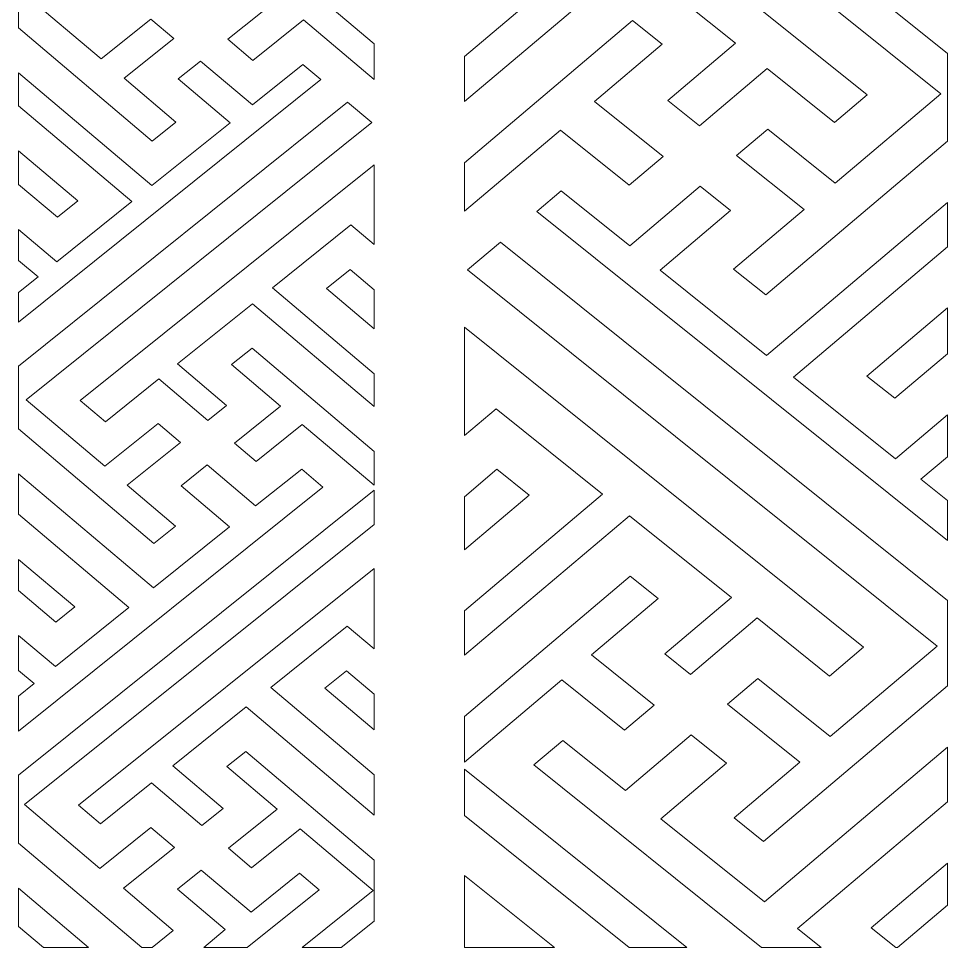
# Model space of a CAD drawing. Header units: centimetres. Extents: x -42.4 to 42.4, y -38.3 to 38.3.
# Drawn here: x 1.9 to 42.41, y -37.75 to 2.77 of the extents above; entities that cross this region are included whole.
import ezdxf

# ---------------------------------------------------------------- set-up
doc = ezdxf.new("R2010")
doc.units = ezdxf.units.CM
doc.header["$MEASUREMENT"] = 0
doc.layers.add('layer 1', color=7, linetype='Continuous')

msp = doc.modelspace()

# ---------------------------------------------------------------- linework, layer by layer
at = {"layer": 'layer 1', "color": 242, "lineweight": 9}
for points, knots in [([(42.40592, 1.25689), (42.40592, 1.25689), (32.66261, 9.07432), (32.66261, 9.07432), (32.66261, 9.07432), (32.66261, 9.07432), (21.3495, 18.15121), (21.3495, 18.15121), (21.3495, 18.15121), (21.3495, 18.15121), (21.3495, 16.14836), (21.3495, 16.14836), (21.3495, 16.14836), (21.3495, 16.14836), (25.94896, 12.45806), (25.94896, 12.45806), (25.94896, 12.45806), (25.94896, 12.45806), (42.11282, -0.51081), (42.11282, -0.51081), (42.11282, -0.51081), (42.11282, -0.51081), (37.51572, -4.40297), (37.51572, -4.40297), (37.51572, -4.40297), (37.51572, -4.40297), (34.57678, -2.04497), (34.57678, -2.04497), (34.57678, -2.04497), (34.57678, -2.04497), (33.21388, -3.19886), (33.21388, -3.19886), (33.21388, -3.19886), (33.21388, -3.19886), (36.15283, -5.55687), (36.15283, -5.55687), (36.15283, -5.55687), (36.15283, -5.55687), (33.0816, -8.15711), (33.0816, -8.15711), (33.0816, -8.15711), (33.0816, -8.15711), (34.48377, -9.28214), (34.48377, -9.28214), (34.48377, -9.28214), (34.48377, -9.28214), (42.40592, -2.57478), (42.40592, -2.57478), (42.40592, -2.57478), (42.40592, -2.57478), (42.40592, 1.25689), (42.40592, 1.25689)], [0, 0, 0, 0, 0.07142857, 0.07142857, 0.07142857, 0.07142857, 0.14285714, 0.14285714, 0.14285714, 0.14285714, 0.21428571, 0.21428571, 0.21428571, 0.21428571, 0.28571429, 0.28571429, 0.28571429, 0.28571429, 0.35714286, 0.35714286, 0.35714286, 0.35714286, 0.42857143, 0.42857143, 0.42857143, 0.42857143, 0.5, 0.5, 0.5, 0.5, 0.57142857, 0.57142857, 0.57142857, 0.57142857, 0.64285714, 0.64285714, 0.64285714, 0.64285714, 0.71428571, 0.71428571, 0.71428571, 0.71428571, 0.78571429, 0.78571429, 0.78571429, 0.78571429, 0.85714286, 0.85714286, 0.85714286, 0.85714286, 1, 1, 1, 1]), ([(1.90298, 5.18586), (1.90298, 5.18586), (9.07525, 10.94033), (9.07525, 10.94033), (9.07525, 10.94033), (9.07525, 10.94033), (17.40308, 17.62191), (17.40308, 17.62191), (17.40308, 17.62191), (17.40308, 17.62191), (17.40308, 16.14759), (17.40308, 16.14759), (17.40308, 16.14759), (17.40308, 16.14759), (14.01732, 13.43113), (14.01732, 13.43113), (14.01732, 13.43113), (14.01732, 13.43113), (2.11874, 3.88464), (2.11874, 3.88464), (2.11874, 3.88464), (2.11874, 3.88464), (5.50277, 1.01959), (5.50277, 1.01959), (5.50277, 1.01959), (5.50277, 1.01959), (7.66619, 2.75533), (7.66619, 2.75533), (7.66619, 2.75533), (7.66619, 2.75533), (8.66945, 1.90594), (8.66945, 1.90594), (8.66945, 1.90594), (8.66945, 1.90594), (6.50602, 0.17019), (6.50602, 0.17019), (6.50602, 0.17019), (6.50602, 0.17019), (8.76682, -1.74387), (8.76682, -1.74387), (8.76682, -1.74387), (8.76682, -1.74387), (7.73465, -2.57201), (7.73465, -2.57201), (7.73465, -2.57201), (7.73465, -2.57201), (1.90298, 2.36533), (1.90298, 2.36533), (1.90298, 2.36533), (1.90298, 2.36533), (1.90298, 5.18586), (1.90298, 5.18586)], [0, 0, 0, 0, 0.07142857, 0.07142857, 0.07142857, 0.07142857, 0.14285714, 0.14285714, 0.14285714, 0.14285714, 0.21428571, 0.21428571, 0.21428571, 0.21428571, 0.28571429, 0.28571429, 0.28571429, 0.28571429, 0.35714286, 0.35714286, 0.35714286, 0.35714286, 0.42857143, 0.42857143, 0.42857143, 0.42857143, 0.5, 0.5, 0.5, 0.5, 0.57142857, 0.57142857, 0.57142857, 0.57142857, 0.64285714, 0.64285714, 0.64285714, 0.64285714, 0.71428571, 0.71428571, 0.71428571, 0.71428571, 0.78571429, 0.78571429, 0.78571429, 0.78571429, 0.85714286, 0.85714286, 0.85714286, 0.85714286, 1, 1, 1, 1]), ([(21.34964, -0.84915), (21.34964, -0.84915), (28.64453, 5.32719), (28.64453, 5.32719), (28.64453, 5.32719), (28.64453, 5.32719), (33.1645, 1.70065), (33.1645, 1.70065), (33.1645, 1.70065), (33.1645, 1.70065), (30.21732, -0.7946), (30.21732, -0.7946), (30.21732, -0.7946), (30.21732, -0.7946), (31.59473, -1.89975), (31.59473, -1.89975), (31.59473, -1.89975), (31.59473, -1.89975), (34.5419, 0.59552), (34.5419, 0.59552), (34.5419, 0.59552), (34.5419, 0.59552), (37.48086, -1.7625), (37.48086, -1.7625), (37.48086, -1.7625), (37.48086, -1.7625), (38.90934, -0.55304), (38.90934, -0.55304), (38.90934, -0.55304), (38.90934, -0.55304), (28.93049, 7.45333), (28.93049, 7.45333), (28.93049, 7.45333), (28.93049, 7.45333), (21.3495, 13.53583), (21.3495, 13.53583), (21.3495, 13.53583), (21.3495, 13.53583), (21.34964, 11.18011), (21.34964, 11.18011), (21.34964, 11.18011), (21.34964, 11.18011), (21.70396, 10.89583), (21.70396, 10.89583), (21.70396, 10.89583), (21.70396, 10.89583), (21.45127, 10.68186), (21.45127, 10.68186), (21.45127, 10.68186), (21.45127, 10.68186), (21.34964, 10.59582), (21.34964, 10.59582), (21.34964, 10.59582), (21.34964, 10.59582), (21.34964, 8.65632), (21.34964, 8.65632), (21.34964, 8.65632), (21.34964, 8.65632), (22.88008, 9.95219), (22.88008, 9.95219), (22.88008, 9.95219), (22.88008, 9.95219), (27.44625, 6.28859), (27.44625, 6.28859), (27.44625, 6.28859), (27.44625, 6.28859), (21.3495, 1.12676), (21.3495, 1.12676), (21.3495, 1.12676), (21.3495, 1.12676), (21.34964, -0.84915), (21.34964, -0.84915)], [0, 0, 0, 0, 0.05263158, 0.05263158, 0.05263158, 0.05263158, 0.10526316, 0.10526316, 0.10526316, 0.10526316, 0.15789474, 0.15789474, 0.15789474, 0.15789474, 0.21052632, 0.21052632, 0.21052632, 0.21052632, 0.26315789, 0.26315789, 0.26315789, 0.26315789, 0.31578947, 0.31578947, 0.31578947, 0.31578947, 0.36842105, 0.36842105, 0.36842105, 0.36842105, 0.42105263, 0.42105263, 0.42105263, 0.42105263, 0.47368421, 0.47368421, 0.47368421, 0.47368421, 0.52631579, 0.52631579, 0.52631579, 0.52631579, 0.57894737, 0.57894737, 0.57894737, 0.57894737, 0.63157895, 0.63157895, 0.63157895, 0.63157895, 0.68421053, 0.68421053, 0.68421053, 0.68421053, 0.73684211, 0.73684211, 0.73684211, 0.73684211, 0.78947368, 0.78947368, 0.78947368, 0.78947368, 0.84210526, 0.84210526, 0.84210526, 0.84210526, 0.89473684, 0.89473684, 0.89473684, 0.89473684, 1, 1, 1, 1]), ([(17.40298, 0.11446), (17.40298, 0.11446), (14.32799, 2.71796), (14.32799, 2.71796), (14.32799, 2.71796), (14.32799, 2.71796), (12.12212, 0.94819), (12.12212, 0.94819), (12.12212, 0.94819), (12.12212, 0.94819), (11.02759, 1.87486), (11.02759, 1.87486), (11.02759, 1.87486), (11.02759, 1.87486), (13.23343, 3.64467), (13.23343, 3.64467), (13.23343, 3.64467), (13.23343, 3.64467), (11.06395, 5.48142), (11.06395, 5.48142), (11.06395, 5.48142), (11.06395, 5.48142), (12.0074, 6.23837), (12.0074, 6.23837), (12.0074, 6.23837), (12.0074, 6.23837), (17.40298, 1.67026), (17.40298, 1.67026), (17.40298, 1.67026), (17.40298, 1.67026), (17.40298, 0.11446), (17.40298, 0.11446)], [0, 0, 0, 0, 0.11111111, 0.11111111, 0.11111111, 0.11111111, 0.22222222, 0.22222222, 0.22222222, 0.22222222, 0.33333333, 0.33333333, 0.33333333, 0.33333333, 0.44444444, 0.44444444, 0.44444444, 0.44444444, 0.55555556, 0.55555556, 0.55555556, 0.55555556, 0.66666667, 0.66666667, 0.66666667, 0.66666667, 0.77777778, 0.77777778, 0.77777778, 0.77777778, 1, 1, 1, 1]), ([(21.34964, -5.63258), (21.34964, -5.63258), (25.52692, -2.09574), (25.52692, -2.09574), (25.52692, -2.09574), (25.52692, -2.09574), (28.52353, -4.49996), (28.52353, -4.49996), (28.52353, -4.49996), (28.52353, -4.49996), (30.01041, -3.24108), (30.01041, -3.24108), (30.01041, -3.24108), (30.01041, -3.24108), (27.01385, -0.83681), (27.01385, -0.83681), (27.01385, -0.83681), (27.01385, -0.83681), (29.96102, 1.65841), (29.96102, 1.65841), (29.96102, 1.65841), (29.96102, 1.65841), (28.67937, 2.68672), (28.67937, 2.68672), (28.67937, 2.68672), (28.67937, 2.68672), (21.34964, -3.51903), (21.34964, -3.51903), (21.34964, -3.51903), (21.34964, -3.51903), (21.34964, -5.63258), (21.34964, -5.63258)], [0, 0, 0, 0, 0.11111111, 0.11111111, 0.11111111, 0.11111111, 0.22222222, 0.22222222, 0.22222222, 0.22222222, 0.33333333, 0.33333333, 0.33333333, 0.33333333, 0.44444444, 0.44444444, 0.44444444, 0.44444444, 0.55555556, 0.55555556, 0.55555556, 0.55555556, 0.66666667, 0.66666667, 0.66666667, 0.66666667, 0.77777778, 0.77777778, 0.77777778, 0.77777778, 1, 1, 1, 1]), ([(1.90298, 0.39995), (1.90298, 0.39995), (7.70904, -4.51568), (7.70904, -4.51568), (7.70904, -4.51568), (7.70904, -4.51568), (11.125, -1.77498), (11.125, -1.77498), (11.125, -1.77498), (11.125, -1.77498), (8.86418, 0.13911), (8.86418, 0.13911), (8.86418, 0.13911), (8.86418, 0.13911), (9.83569, 0.91857), (9.83569, 0.91857), (9.83569, 0.91857), (9.83569, 0.91857), (12.0965, -0.99551), (12.0965, -0.99551), (12.0965, -0.99551), (12.0965, -0.99551), (14.30235, 0.77428), (14.30235, 0.77428), (14.30235, 0.77428), (14.30235, 0.77428), (15.08555, 0.11118), (15.08555, 0.11118), (15.08555, 0.11118), (15.08555, 0.11118), (1.90298, -10.46543), (1.90298, -10.46543), (1.90298, -10.46543), (1.90298, -10.46543), (1.90298, -9.17398), (1.90298, -9.17398), (1.90298, -9.17398), (1.90298, -9.17398), (2.75151, -8.4932), (2.75151, -8.4932), (2.75151, -8.4932), (2.75151, -8.4932), (1.90298, -7.7748), (1.90298, -7.7748), (1.90298, -7.7748), (1.90298, -7.7748), (1.90298, -6.42696), (1.90298, -6.42696), (1.90298, -6.42696), (1.90298, -6.42696), (3.56889, -7.83739), (3.56889, -7.83739), (3.56889, -7.83739), (3.56889, -7.83739), (6.8442, -5.20956), (6.8442, -5.20956), (6.8442, -5.20956), (6.8442, -5.20956), (1.90298, -1.02614), (1.90298, -1.02614), (1.90298, -1.02614), (1.90298, -1.02614), (1.90298, 0.39995), (1.90298, 0.39995)], [0, 0, 0, 0, 0.05882353, 0.05882353, 0.05882353, 0.05882353, 0.11764706, 0.11764706, 0.11764706, 0.11764706, 0.17647059, 0.17647059, 0.17647059, 0.17647059, 0.23529412, 0.23529412, 0.23529412, 0.23529412, 0.29411765, 0.29411765, 0.29411765, 0.29411765, 0.35294118, 0.35294118, 0.35294118, 0.35294118, 0.41176471, 0.41176471, 0.41176471, 0.41176471, 0.47058824, 0.47058824, 0.47058824, 0.47058824, 0.52941176, 0.52941176, 0.52941176, 0.52941176, 0.58823529, 0.58823529, 0.58823529, 0.58823529, 0.64705882, 0.64705882, 0.64705882, 0.64705882, 0.70588235, 0.70588235, 0.70588235, 0.70588235, 0.76470588, 0.76470588, 0.76470588, 0.76470588, 0.82352941, 0.82352941, 0.82352941, 0.82352941, 0.88235294, 0.88235294, 0.88235294, 0.88235294, 1, 1, 1, 1]), ([(1.90298, -12.38854), (1.90298, -12.38854), (16.25183, -0.87622), (16.25183, -0.87622), (16.25183, -0.87622), (16.25183, -0.87622), (17.30368, -1.76676), (17.30368, -1.76676), (17.30368, -1.76676), (17.30368, -1.76676), (2.23573, -13.85608), (2.23573, -13.85608), (2.23573, -13.85608), (2.23573, -13.85608), (5.66355, -16.75821), (5.66355, -16.75821), (5.66355, -16.75821), (5.66355, -16.75821), (7.98873, -14.89264), (7.98873, -14.89264), (7.98873, -14.89264), (7.98873, -14.89264), (8.9613, -15.71604), (8.9613, -15.71604), (8.9613, -15.71604), (8.9613, -15.71604), (6.63611, -17.58162), (6.63611, -17.58162), (6.63611, -17.58162), (6.63611, -17.58162), (8.74896, -19.37046), (8.74896, -19.37046), (8.74896, -19.37046), (8.74896, -19.37046), (7.80489, -20.12791), (7.80489, -20.12791), (7.80489, -20.12791), (7.80489, -20.12791), (1.90298, -15.13113), (1.90298, -15.13113), (1.90298, -15.13113), (1.90298, -15.13113), (1.90298, -12.38854), (1.90298, -12.38854)], [0, 0, 0, 0, 0.08333333, 0.08333333, 0.08333333, 0.08333333, 0.16666667, 0.16666667, 0.16666667, 0.16666667, 0.25, 0.25, 0.25, 0.25, 0.33333333, 0.33333333, 0.33333333, 0.33333333, 0.41666667, 0.41666667, 0.41666667, 0.41666667, 0.5, 0.5, 0.5, 0.5, 0.58333333, 0.58333333, 0.58333333, 0.58333333, 0.66666667, 0.66666667, 0.66666667, 0.66666667, 0.75, 0.75, 0.75, 0.75, 0.83333333, 0.83333333, 0.83333333, 0.83333333, 1, 1, 1, 1]), ([(1.90298, -2.99152), (1.90298, -2.99152), (4.48605, -5.17846), (4.48605, -5.17846), (4.48605, -5.17846), (4.48605, -5.17846), (3.59455, -5.89374), (3.59455, -5.89374), (3.59455, -5.89374), (3.59455, -5.89374), (1.90298, -4.46157), (1.90298, -4.46157), (1.90298, -4.46157), (1.90298, -4.46157), (1.90298, -2.99152), (1.90298, -2.99152)], [0, 0, 0, 0, 0.2, 0.2, 0.2, 0.2, 0.4, 0.4, 0.4, 0.4, 0.6, 0.6, 0.6, 0.6, 1, 1, 1, 1]), ([(17.40298, -14.1491), (17.40298, -14.1491), (12.10707, -9.6653), (12.10707, -9.6653), (12.10707, -9.6653), (12.10707, -9.6653), (8.83177, -12.29316), (8.83177, -12.29316), (8.83177, -12.29316), (8.83177, -12.29316), (10.97058, -14.10393), (10.97058, -14.10393), (10.97058, -14.10393), (10.97058, -14.10393), (10.15319, -14.75975), (10.15319, -14.75975), (10.15319, -14.75975), (10.15319, -14.75975), (8.01439, -12.94895), (8.01439, -12.94895), (8.01439, -12.94895), (8.01439, -12.94895), (5.68917, -14.81449), (5.68917, -14.81449), (5.68917, -14.81449), (5.68917, -14.81449), (4.5939, -13.88719), (4.5939, -13.88719), (4.5939, -13.88719), (4.5939, -13.88719), (17.40307, -3.61012), (17.40307, -3.61012), (17.40307, -3.61012), (17.40307, -3.61012), (17.40308, -7.09025), (17.40308, -7.09025), (17.40308, -7.09025), (17.40308, -7.09025), (16.38787, -6.23075), (16.38787, -6.23075), (16.38787, -6.23075), (16.38787, -6.23075), (12.97191, -8.97145), (12.97191, -8.97145), (12.97191, -8.97145), (12.97191, -8.97145), (17.40298, -12.72296), (17.40298, -12.72296), (17.40298, -12.72296), (17.40298, -12.72296), (17.40298, -14.1491), (17.40298, -14.1491)], [0, 0, 0, 0, 0.07142857, 0.07142857, 0.07142857, 0.07142857, 0.14285714, 0.14285714, 0.14285714, 0.14285714, 0.21428571, 0.21428571, 0.21428571, 0.21428571, 0.28571429, 0.28571429, 0.28571429, 0.28571429, 0.35714286, 0.35714286, 0.35714286, 0.35714286, 0.42857143, 0.42857143, 0.42857143, 0.42857143, 0.5, 0.5, 0.5, 0.5, 0.57142857, 0.57142857, 0.57142857, 0.57142857, 0.64285714, 0.64285714, 0.64285714, 0.64285714, 0.71428571, 0.71428571, 0.71428571, 0.71428571, 0.78571429, 0.78571429, 0.78571429, 0.78571429, 0.85714286, 0.85714286, 0.85714286, 0.85714286, 1, 1, 1, 1]), ([(42.40592, -5.24474), (42.40592, -5.24474), (34.51856, -11.92261), (34.51856, -11.92261), (34.51856, -11.92261), (34.51856, -11.92261), (29.87809, -8.19938), (29.87809, -8.19938), (29.87809, -8.19938), (29.87809, -8.19938), (32.94934, -5.59909), (32.94934, -5.59909), (32.94934, -5.59909), (32.94934, -5.59909), (31.62957, -4.5402), (31.62957, -4.5402), (31.62957, -4.5402), (31.62957, -4.5402), (28.55833, -7.14047), (28.55833, -7.14047), (28.55833, -7.14047), (28.55833, -7.14047), (25.56175, -4.73622), (25.56175, -4.73622), (25.56175, -4.73622), (25.56175, -4.73622), (24.4978, -5.63704), (24.4978, -5.63704), (24.4978, -5.63704), (24.4978, -5.63704), (42.40592, -20.00531), (42.40592, -20.00531), (42.40592, -20.00531), (42.40592, -20.00531), (42.40592, -18.25089), (42.40592, -18.25089), (42.40592, -18.25089), (42.40592, -18.25089), (41.25322, -17.32605), (41.25322, -17.32605), (41.25322, -17.32605), (41.25322, -17.32605), (42.40592, -16.35011), (42.40592, -16.35011), (42.40592, -16.35011), (42.40592, -16.35011), (42.40592, -14.51907), (42.40592, -14.51907), (42.40592, -14.51907), (42.40592, -14.51907), (40.14283, -16.43513), (40.14283, -16.43513), (40.14283, -16.43513), (40.14283, -16.43513), (35.69342, -12.86524), (35.69342, -12.86524), (35.69342, -12.86524), (35.69342, -12.86524), (42.40592, -7.18208), (42.40592, -7.18208), (42.40592, -7.18208), (42.40592, -7.18208), (42.40592, -5.24474), (42.40592, -5.24474)], [0, 0, 0, 0, 0.05882353, 0.05882353, 0.05882353, 0.05882353, 0.11764706, 0.11764706, 0.11764706, 0.11764706, 0.17647059, 0.17647059, 0.17647059, 0.17647059, 0.23529412, 0.23529412, 0.23529412, 0.23529412, 0.29411765, 0.29411765, 0.29411765, 0.29411765, 0.35294118, 0.35294118, 0.35294118, 0.35294118, 0.41176471, 0.41176471, 0.41176471, 0.41176471, 0.47058824, 0.47058824, 0.47058824, 0.47058824, 0.52941176, 0.52941176, 0.52941176, 0.52941176, 0.58823529, 0.58823529, 0.58823529, 0.58823529, 0.64705882, 0.64705882, 0.64705882, 0.64705882, 0.70588235, 0.70588235, 0.70588235, 0.70588235, 0.76470588, 0.76470588, 0.76470588, 0.76470588, 0.82352941, 0.82352941, 0.82352941, 0.82352941, 0.88235294, 0.88235294, 0.88235294, 0.88235294, 1, 1, 1, 1]), ([(42.40592, -22.61785), (42.40592, -22.61785), (22.91344, -6.97841), (22.91344, -6.97841), (22.91344, -6.97841), (22.91344, -6.97841), (21.48454, -8.18821), (21.48454, -8.18821), (21.48454, -8.18821), (21.48454, -8.18821), (41.95389, -24.6115), (41.95389, -24.6115), (41.95389, -24.6115), (41.95389, -24.6115), (37.2973, -28.55403), (37.2973, -28.55403), (37.2973, -28.55403), (37.2973, -28.55403), (34.13861, -26.01966), (34.13861, -26.01966), (34.13861, -26.01966), (34.13861, -26.01966), (32.81741, -27.13824), (32.81741, -27.13824), (32.81741, -27.13824), (32.81741, -27.13824), (35.97611, -29.67263), (35.97611, -29.67263), (35.97611, -29.67263), (35.97611, -29.67263), (33.10586, -32.10276), (33.10586, -32.10276), (33.10586, -32.10276), (33.10586, -32.10276), (34.38836, -33.13175), (34.38836, -33.13175), (34.38836, -33.13175), (34.38836, -33.13175), (42.40592, -26.34365), (42.40592, -26.34365), (42.40592, -26.34365), (42.40592, -26.34365), (42.40592, -22.61785), (42.40592, -22.61785)], [0, 0, 0, 0, 0.08333333, 0.08333333, 0.08333333, 0.08333333, 0.16666667, 0.16666667, 0.16666667, 0.16666667, 0.25, 0.25, 0.25, 0.25, 0.33333333, 0.33333333, 0.33333333, 0.33333333, 0.41666667, 0.41666667, 0.41666667, 0.41666667, 0.5, 0.5, 0.5, 0.5, 0.58333333, 0.58333333, 0.58333333, 0.58333333, 0.66666667, 0.66666667, 0.66666667, 0.66666667, 0.75, 0.75, 0.75, 0.75, 0.83333333, 0.83333333, 0.83333333, 0.83333333, 1, 1, 1, 1]), ([(17.40309, -10.75764), (17.40309, -10.75764), (17.40308, -9.05566), (17.40308, -9.05566), (17.40308, -9.05566), (17.40308, -9.05566), (16.36223, -8.17445), (16.36223, -8.17445), (16.36223, -8.17445), (16.36223, -8.17445), (15.33007, -9.00256), (15.33007, -9.00256), (15.33007, -9.00256), (15.33007, -9.00256), (17.40309, -10.75764), (17.40309, -10.75764)], [0, 0, 0, 0, 0.2, 0.2, 0.2, 0.2, 0.4, 0.4, 0.4, 0.4, 0.6, 0.6, 0.6, 0.6, 1, 1, 1, 1]), ([(42.40592, -9.85204), (42.40592, -9.85204), (38.8969, -12.82299), (38.8969, -12.82299), (38.8969, -12.82299), (38.8969, -12.82299), (40.10798, -13.79469), (40.10798, -13.79469), (40.10798, -13.79469), (40.10798, -13.79469), (42.40592, -11.8491), (42.40592, -11.8491), (42.40592, -11.8491), (42.40592, -11.8491), (42.40592, -9.85204), (42.40592, -9.85204)], [0, 0, 0, 0, 0.2, 0.2, 0.2, 0.2, 0.4, 0.4, 0.4, 0.4, 0.6, 0.6, 0.6, 0.6, 1, 1, 1, 1]), ([(21.34964, -25.00956), (21.34964, -25.00956), (28.54397, -18.91834), (28.54397, -18.91834), (28.54397, -18.91834), (28.54397, -18.91834), (32.99337, -22.48828), (32.99337, -22.48828), (32.99337, -22.48828), (32.99337, -22.48828), (30.08786, -24.9482), (30.08786, -24.9482), (30.08786, -24.9482), (30.08786, -24.9482), (31.19826, -25.83913), (31.19826, -25.83913), (31.19826, -25.83913), (31.19826, -25.83913), (34.10376, -23.37917), (34.10376, -23.37917), (34.10376, -23.37917), (34.10376, -23.37917), (37.2625, -25.91349), (37.2625, -25.91349), (37.2625, -25.91349), (37.2625, -25.91349), (38.75039, -24.65376), (38.75039, -24.65376), (38.75039, -24.65376), (38.75039, -24.65376), (21.34952, -10.69241), (21.34952, -10.69241), (21.34952, -10.69241), (21.34952, -10.69241), (21.3495, -15.42015), (21.3495, -15.42015), (21.3495, -15.42015), (21.3495, -15.42015), (22.72864, -14.25252), (22.72864, -14.25252), (22.72864, -14.25252), (22.72864, -14.25252), (27.36911, -17.97575), (27.36911, -17.97575), (27.36911, -17.97575), (27.36911, -17.97575), (21.34964, -23.07216), (21.34964, -23.07216), (21.34964, -23.07216), (21.34964, -23.07216), (21.34964, -25.00956), (21.34964, -25.00956)], [0, 0, 0, 0, 0.07142857, 0.07142857, 0.07142857, 0.07142857, 0.14285714, 0.14285714, 0.14285714, 0.14285714, 0.21428571, 0.21428571, 0.21428571, 0.21428571, 0.28571429, 0.28571429, 0.28571429, 0.28571429, 0.35714286, 0.35714286, 0.35714286, 0.35714286, 0.42857143, 0.42857143, 0.42857143, 0.42857143, 0.5, 0.5, 0.5, 0.5, 0.57142857, 0.57142857, 0.57142857, 0.57142857, 0.64285714, 0.64285714, 0.64285714, 0.64285714, 0.71428571, 0.71428571, 0.71428571, 0.71428571, 0.78571429, 0.78571429, 0.78571429, 0.78571429, 0.85714286, 0.85714286, 0.85714286, 0.85714286, 1, 1, 1, 1]), ([(17.40308, -17.58454), (17.40308, -17.58454), (17.40308, -16.11449), (17.40308, -16.11449), (17.40308, -16.11449), (17.40308, -16.11449), (12.08142, -11.60897), (12.08142, -11.60897), (12.08142, -11.60897), (12.08142, -11.60897), (11.18992, -12.32423), (11.18992, -12.32423), (11.18992, -12.32423), (11.18992, -12.32423), (13.32874, -14.13503), (13.32874, -14.13503), (13.32874, -14.13503), (13.32874, -14.13503), (11.31944, -15.74713), (11.31944, -15.74713), (11.31944, -15.74713), (11.31944, -15.74713), (12.26606, -16.54857), (12.26606, -16.54857), (12.26606, -16.54857), (12.26606, -16.54857), (14.27535, -14.93649), (14.27535, -14.93649), (14.27535, -14.93649), (14.27535, -14.93649), (17.40308, -17.58454), (17.40308, -17.58454)], [0, 0, 0, 0, 0.11111111, 0.11111111, 0.11111111, 0.11111111, 0.22222222, 0.22222222, 0.22222222, 0.22222222, 0.33333333, 0.33333333, 0.33333333, 0.33333333, 0.44444444, 0.44444444, 0.44444444, 0.44444444, 0.55555556, 0.55555556, 0.55555556, 0.55555556, 0.66666667, 0.66666667, 0.66666667, 0.66666667, 0.77777778, 0.77777778, 0.77777778, 0.77777778, 1, 1, 1, 1]), ([(1.90298, -17.09652), (1.90298, -17.09652), (7.77925, -22.0716), (7.77925, -22.0716), (7.77925, -22.0716), (7.77925, -22.0716), (11.10714, -19.40156), (11.10714, -19.40156), (11.10714, -19.40156), (11.10714, -19.40156), (8.99424, -17.6127), (8.99424, -17.6127), (8.99424, -17.6127), (8.99424, -17.6127), (10.12755, -16.70343), (10.12755, -16.70343), (10.12755, -16.70343), (10.12755, -16.70343), (12.24042, -18.49227), (12.24042, -18.49227), (12.24042, -18.49227), (12.24042, -18.49227), (14.24973, -16.88018), (14.24973, -16.88018), (14.24973, -16.88018), (14.24973, -16.88018), (15.17712, -17.66534), (15.17712, -17.66534), (15.17712, -17.66534), (15.17712, -17.66534), (1.90299, -28.31548), (1.90299, -28.31548), (1.90299, -28.31548), (1.90299, -28.31548), (1.90299, -26.78623), (1.90299, -26.78623), (1.90299, -26.78623), (1.90299, -26.78623), (2.57912, -26.24376), (2.57912, -26.24376), (2.57912, -26.24376), (2.57912, -26.24376), (1.90298, -25.67131), (1.90298, -25.67131), (1.90298, -25.67131), (1.90298, -25.67131), (1.90298, -24.14217), (1.90298, -24.14217), (1.90298, -24.14217), (1.90298, -24.14217), (3.50646, -25.49974), (3.50646, -25.49974), (3.50646, -25.49974), (3.50646, -25.49974), (6.71165, -22.92813), (6.71165, -22.92813), (6.71165, -22.92813), (6.71165, -22.92813), (1.90298, -18.85692), (1.90298, -18.85692), (1.90298, -18.85692), (1.90298, -18.85692), (1.90298, -17.09652), (1.90298, -17.09652)], [0, 0, 0, 0, 0.05882353, 0.05882353, 0.05882353, 0.05882353, 0.11764706, 0.11764706, 0.11764706, 0.11764706, 0.17647059, 0.17647059, 0.17647059, 0.17647059, 0.23529412, 0.23529412, 0.23529412, 0.23529412, 0.29411765, 0.29411765, 0.29411765, 0.29411765, 0.35294118, 0.35294118, 0.35294118, 0.35294118, 0.41176471, 0.41176471, 0.41176471, 0.41176471, 0.47058824, 0.47058824, 0.47058824, 0.47058824, 0.52941176, 0.52941176, 0.52941176, 0.52941176, 0.58823529, 0.58823529, 0.58823529, 0.58823529, 0.64705882, 0.64705882, 0.64705882, 0.64705882, 0.70588235, 0.70588235, 0.70588235, 0.70588235, 0.76470588, 0.76470588, 0.76470588, 0.76470588, 0.82352941, 0.82352941, 0.82352941, 0.82352941, 0.88235294, 0.88235294, 0.88235294, 0.88235294, 1, 1, 1, 1]), ([(21.34949, -20.40228), (21.34949, -20.40228), (21.3495, -18.09015), (21.3495, -18.09015), (21.3495, -18.09015), (21.3495, -18.09015), (22.76347, -16.89303), (22.76347, -16.89303), (22.76347, -16.89303), (22.76347, -16.89303), (24.16563, -18.01801), (24.16563, -18.01801), (24.16563, -18.01801), (24.16563, -18.01801), (21.34949, -20.40228), (21.34949, -20.40228)], [0, 0, 0, 0, 0.2, 0.2, 0.2, 0.2, 0.4, 0.4, 0.4, 0.4, 0.6, 0.6, 0.6, 0.6, 1, 1, 1, 1]), ([(1.90298, -30.23854), (1.90298, -30.23854), (17.40298, -17.80252), (17.40298, -17.80252), (17.40298, -17.80252), (17.40298, -17.80252), (17.40307, -19.29432), (17.40307, -19.29432), (17.40307, -19.29432), (17.40307, -19.29432), (2.16207, -31.52247), (2.16207, -31.52247), (2.16207, -31.52247), (2.16207, -31.52247), (5.4507, -34.30674), (5.4507, -34.30674), (5.4507, -34.30674), (5.4507, -34.30674), (7.67421, -32.52279), (7.67421, -32.52279), (7.67421, -32.52279), (7.67421, -32.52279), (8.70092, -33.39205), (8.70092, -33.39205), (8.70092, -33.39205), (8.70092, -33.39205), (6.47742, -35.176), (6.47742, -35.176), (6.47742, -35.176), (6.47742, -35.176), (8.65015, -37.01555), (8.65015, -37.01555), (8.65015, -37.01555), (8.65015, -37.01555), (7.7309, -37.75307), (7.7309, -37.75307), (7.7309, -37.75307), (7.7309, -37.75307), (7.272, -37.75306), (7.272, -37.75306), (7.272, -37.75306), (7.272, -37.75306), (1.90298, -33.20746), (1.90298, -33.20746), (1.90298, -33.20746), (1.90298, -33.20746), (1.90298, -30.23854), (1.90298, -30.23854)], [0, 0, 0, 0, 0.07692308, 0.07692308, 0.07692308, 0.07692308, 0.15384615, 0.15384615, 0.15384615, 0.15384615, 0.23076923, 0.23076923, 0.23076923, 0.23076923, 0.30769231, 0.30769231, 0.30769231, 0.30769231, 0.38461538, 0.38461538, 0.38461538, 0.38461538, 0.46153846, 0.46153846, 0.46153846, 0.46153846, 0.53846154, 0.53846154, 0.53846154, 0.53846154, 0.61538462, 0.61538462, 0.61538462, 0.61538462, 0.69230769, 0.69230769, 0.69230769, 0.69230769, 0.76923077, 0.76923077, 0.76923077, 0.76923077, 0.84615385, 0.84615385, 0.84615385, 0.84615385, 1, 1, 1, 1]), ([(1.90298, -20.82232), (1.90298, -20.82232), (4.35353, -22.89706), (4.35353, -22.89706), (4.35353, -22.89706), (4.35353, -22.89706), (3.53211, -23.55612), (3.53211, -23.55612), (3.53211, -23.55612), (3.53211, -23.55612), (1.90298, -22.17683), (1.90298, -22.17683), (1.90298, -22.17683), (1.90298, -22.17683), (1.90298, -20.82232), (1.90298, -20.82232)], [0, 0, 0, 0, 0.2, 0.2, 0.2, 0.2, 0.4, 0.4, 0.4, 0.4, 0.6, 0.6, 0.6, 0.6, 1, 1, 1, 1]), ([(17.40309, -31.97988), (17.40309, -31.97988), (11.83235, -27.26351), (11.83235, -27.26351), (11.83235, -27.26351), (11.83235, -27.26351), (8.62712, -29.83511), (8.62712, -29.83511), (8.62712, -29.83511), (8.62712, -29.83511), (10.82013, -31.69176), (10.82013, -31.69176), (10.82013, -31.69176), (10.82013, -31.69176), (9.8928, -32.43578), (9.8928, -32.43578), (9.8928, -32.43578), (9.8928, -32.43578), (7.69979, -30.57909), (7.69979, -30.57909), (7.69979, -30.57909), (7.69979, -30.57909), (5.47631, -32.36303), (5.47631, -32.36303), (5.47631, -32.36303), (5.47631, -32.36303), (4.52025, -31.55358), (4.52025, -31.55358), (4.52025, -31.55358), (4.52025, -31.55358), (17.40307, -21.21745), (17.40307, -21.21745), (17.40307, -21.21745), (17.40307, -21.21745), (17.40308, -24.73191), (17.40308, -24.73191), (17.40308, -24.73191), (17.40308, -24.73191), (16.22784, -23.73693), (16.22784, -23.73693), (16.22784, -23.73693), (16.22784, -23.73693), (12.89994, -26.40696), (12.89994, -26.40696), (12.89994, -26.40696), (12.89994, -26.40696), (17.40308, -30.21947), (17.40308, -30.21947), (17.40308, -30.21947), (17.40308, -30.21947), (17.40309, -31.97988), (17.40309, -31.97988)], [0, 0, 0, 0, 0.07142857, 0.07142857, 0.07142857, 0.07142857, 0.14285714, 0.14285714, 0.14285714, 0.14285714, 0.21428571, 0.21428571, 0.21428571, 0.21428571, 0.28571429, 0.28571429, 0.28571429, 0.28571429, 0.35714286, 0.35714286, 0.35714286, 0.35714286, 0.42857143, 0.42857143, 0.42857143, 0.42857143, 0.5, 0.5, 0.5, 0.5, 0.57142857, 0.57142857, 0.57142857, 0.57142857, 0.64285714, 0.64285714, 0.64285714, 0.64285714, 0.71428571, 0.71428571, 0.71428571, 0.71428571, 0.78571429, 0.78571429, 0.78571429, 0.78571429, 0.85714286, 0.85714286, 0.85714286, 0.85714286, 1, 1, 1, 1]), ([(21.3495, -29.67659), (21.3495, -29.67659), (21.3495, -27.67954), (21.3495, -27.67954), (21.3495, -27.67954), (21.3495, -27.67954), (28.57882, -21.55881), (28.57882, -21.55881), (28.57882, -21.55881), (28.57882, -21.55881), (29.78989, -22.53049), (29.78989, -22.53049), (29.78989, -22.53049), (29.78989, -22.53049), (26.88437, -24.99045), (26.88437, -24.99045), (26.88437, -24.99045), (26.88437, -24.99045), (29.61395, -27.18048), (29.61395, -27.18048), (29.61395, -27.18048), (29.61395, -27.18048), (28.32799, -28.26923), (28.32799, -28.26923), (28.32799, -28.26923), (28.32799, -28.26923), (25.59843, -26.07923), (25.59843, -26.07923), (25.59843, -26.07923), (25.59843, -26.07923), (21.3495, -29.67659), (21.3495, -29.67659)], [0, 0, 0, 0, 0.11111111, 0.11111111, 0.11111111, 0.11111111, 0.22222222, 0.22222222, 0.22222222, 0.22222222, 0.33333333, 0.33333333, 0.33333333, 0.33333333, 0.44444444, 0.44444444, 0.44444444, 0.44444444, 0.55555556, 0.55555556, 0.55555556, 0.55555556, 0.66666667, 0.66666667, 0.66666667, 0.66666667, 0.77777778, 0.77777778, 0.77777778, 0.77777778, 1, 1, 1, 1]), ([(17.40309, -28.25409), (17.40309, -28.25409), (17.40308, -26.69731), (17.40308, -26.69731), (17.40308, -26.69731), (17.40308, -26.69731), (16.2022, -25.68061), (16.2022, -25.68061), (16.2022, -25.68061), (16.2022, -25.68061), (15.25809, -26.43807), (15.25809, -26.43807), (15.25809, -26.43807), (15.25809, -26.43807), (17.40309, -28.25409), (17.40309, -28.25409)], [0, 0, 0, 0, 0.2, 0.2, 0.2, 0.2, 0.4, 0.4, 0.4, 0.4, 0.6, 0.6, 0.6, 0.6, 1, 1, 1, 1]), ([(34.30508, -37.75493), (34.30508, -37.75493), (24.3734, -29.78636), (24.3734, -29.78636), (24.3734, -29.78636), (24.3734, -29.78636), (25.63323, -28.71972), (25.63323, -28.71972), (25.63323, -28.71972), (25.63323, -28.71972), (28.36282, -30.90974), (28.36282, -30.90974), (28.36282, -30.90974), (28.36282, -30.90974), (31.23309, -28.47961), (31.23309, -28.47961), (31.23309, -28.47961), (31.23309, -28.47961), (32.77266, -29.71485), (32.77266, -29.71485), (32.77266, -29.71485), (32.77266, -29.71485), (29.90235, -32.14501), (29.90235, -32.14501), (29.90235, -32.14501), (29.90235, -32.14501), (34.42319, -35.77225), (34.42319, -35.77225), (34.42319, -35.77225), (34.42319, -35.77225), (42.40592, -29.01362), (42.40592, -29.01362), (42.40592, -29.01362), (42.40592, -29.01362), (42.40592, -31.40512), (42.40592, -31.40512), (42.40592, -31.40512), (42.40592, -31.40512), (35.87349, -36.93584), (35.87349, -36.93584), (35.87349, -36.93584), (35.87349, -36.93584), (36.89437, -37.75493), (36.89437, -37.75493), (36.89437, -37.75493), (36.89437, -37.75493), (34.30508, -37.75493), (34.30508, -37.75493)], [0, 0, 0, 0, 0.07692308, 0.07692308, 0.07692308, 0.07692308, 0.15384615, 0.15384615, 0.15384615, 0.15384615, 0.23076923, 0.23076923, 0.23076923, 0.23076923, 0.30769231, 0.30769231, 0.30769231, 0.30769231, 0.38461538, 0.38461538, 0.38461538, 0.38461538, 0.46153846, 0.46153846, 0.46153846, 0.46153846, 0.53846154, 0.53846154, 0.53846154, 0.53846154, 0.61538462, 0.61538462, 0.61538462, 0.61538462, 0.69230769, 0.69230769, 0.69230769, 0.69230769, 0.76923077, 0.76923077, 0.76923077, 0.76923077, 0.84615385, 0.84615385, 0.84615385, 0.84615385, 1, 1, 1, 1]), ([(14.26407, -37.75307), (14.26407, -37.75307), (17.36354, -35.26632), (17.36354, -35.26632), (17.36354, -35.26632), (17.36354, -35.26632), (14.18475, -32.57503), (14.18475, -32.57503), (14.18475, -32.57503), (14.18475, -32.57503), (12.06557, -34.27529), (12.06557, -34.27529), (12.06557, -34.27529), (12.06557, -34.27529), (11.05906, -33.42316), (11.05906, -33.42316), (11.05906, -33.42316), (11.05906, -33.42316), (13.17826, -31.72288), (13.17826, -31.72288), (13.17826, -31.72288), (13.17826, -31.72288), (10.98527, -29.86623), (10.98527, -29.86623), (10.98527, -29.86623), (10.98527, -29.86623), (11.8067, -29.20718), (11.8067, -29.20718), (11.8067, -29.20718), (11.8067, -29.20718), (17.40308, -33.94526), (17.40308, -33.94526), (17.40308, -33.94526), (17.40308, -33.94526), (17.40298, -36.60462), (17.40298, -36.60462), (17.40298, -36.60462), (17.40298, -36.60462), (15.97157, -37.75307), (15.97157, -37.75307), (15.97157, -37.75307), (15.97157, -37.75307), (14.26407, -37.75307), (14.26407, -37.75307)], [0, 0, 0, 0, 0.08333333, 0.08333333, 0.08333333, 0.08333333, 0.16666667, 0.16666667, 0.16666667, 0.16666667, 0.25, 0.25, 0.25, 0.25, 0.33333333, 0.33333333, 0.33333333, 0.33333333, 0.41666667, 0.41666667, 0.41666667, 0.41666667, 0.5, 0.5, 0.5, 0.5, 0.58333333, 0.58333333, 0.58333333, 0.58333333, 0.66666667, 0.66666667, 0.66666667, 0.66666667, 0.75, 0.75, 0.75, 0.75, 0.83333333, 0.83333333, 0.83333333, 0.83333333, 1, 1, 1, 1]), ([(28.52309, -37.75493), (28.52309, -37.75493), (21.34952, -31.99932), (21.34952, -31.99932), (21.34952, -31.99932), (21.34952, -31.99932), (21.34964, -29.97272), (21.34964, -29.97272), (21.34964, -29.97272), (21.34964, -29.97272), (31.04905, -37.75493), (31.04905, -37.75493), (31.04905, -37.75493), (31.04905, -37.75493), (28.52309, -37.75493), (28.52309, -37.75493)], [0, 0, 0, 0, 0.2, 0.2, 0.2, 0.2, 0.4, 0.4, 0.4, 0.4, 0.6, 0.6, 0.6, 0.6, 1, 1, 1, 1]), ([(9.98726, -37.75307), (9.98726, -37.75307), (10.91471, -36.96741), (10.91471, -36.96741), (10.91471, -36.96741), (10.91471, -36.96741), (8.83556, -35.20711), (8.83556, -35.20711), (8.83556, -35.20711), (8.83556, -35.20711), (9.86716, -34.37943), (9.86716, -34.37943), (9.86716, -34.37943), (9.86716, -34.37943), (12.03992, -36.21898), (12.03992, -36.21898), (12.03992, -36.21898), (12.03992, -36.21898), (14.15915, -34.51869), (14.15915, -34.51869), (14.15915, -34.51869), (14.15915, -34.51869), (15.00541, -35.23516), (15.00541, -35.23516), (15.00541, -35.23516), (15.00541, -35.23516), (11.86711, -37.75307), (11.86711, -37.75307), (11.86711, -37.75307), (11.86711, -37.75307), (9.98726, -37.75307), (9.98726, -37.75307)], [0, 0, 0, 0, 0.11111111, 0.11111111, 0.11111111, 0.11111111, 0.22222222, 0.22222222, 0.22222222, 0.22222222, 0.33333333, 0.33333333, 0.33333333, 0.33333333, 0.44444444, 0.44444444, 0.44444444, 0.44444444, 0.55555556, 0.55555556, 0.55555556, 0.55555556, 0.66666667, 0.66666667, 0.66666667, 0.66666667, 0.77777778, 0.77777778, 0.77777778, 0.77777778, 1, 1, 1, 1]), ([(40.15037, -37.75493), (40.15037, -37.75493), (40.23298, -37.75493), (40.23298, -37.75493), (40.23298, -37.75493), (40.23298, -37.75493), (42.40592, -35.9152), (42.40592, -35.9152), (42.40592, -35.9152), (42.40592, -35.9152), (42.40592, -34.0751), (42.40592, -34.0751), (42.40592, -34.0751), (42.40592, -34.0751), (39.07692, -36.89363), (39.07692, -36.89363), (39.07692, -36.89363), (39.07692, -36.89363), (40.15037, -37.75493), (40.15037, -37.75493)], [0, 0, 0, 0, 0.16666667, 0.16666667, 0.16666667, 0.16666667, 0.33333333, 0.33333333, 0.33333333, 0.33333333, 0.5, 0.5, 0.5, 0.5, 0.66666667, 0.66666667, 0.66666667, 0.66666667, 1, 1, 1, 1]), ([(21.3495, -37.75494), (21.3495, -37.75494), (21.34952, -34.61189), (21.34952, -34.61189), (21.34952, -34.61189), (21.34952, -34.61189), (25.26688, -37.75493), (25.26688, -37.75493), (25.26688, -37.75493), (25.26688, -37.75493), (21.3495, -37.75494), (21.3495, -37.75494)], [0, 0, 0, 0, 0.25, 0.25, 0.25, 0.25, 0.5, 0.5, 0.5, 0.5, 1, 1, 1, 1]), ([(1.90298, -35.17283), (1.90298, -35.17283), (4.9506, -37.75307), (4.9506, -37.75307), (4.9506, -37.75307), (4.9506, -37.75307), (2.98412, -37.75306), (2.98412, -37.75306), (2.98412, -37.75306), (2.98412, -37.75306), (1.90298, -36.83773), (1.90298, -36.83773), (1.90298, -36.83773), (1.90298, -36.83773), (1.90298, -35.17283), (1.90298, -35.17283)], [0, 0, 0, 0, 0.2, 0.2, 0.2, 0.2, 0.4, 0.4, 0.4, 0.4, 0.6, 0.6, 0.6, 0.6, 1, 1, 1, 1])]:
    msp.add_open_spline(points, degree=3, knots=knots, dxfattribs=at)

doc.saveas('drawing.dxf')
